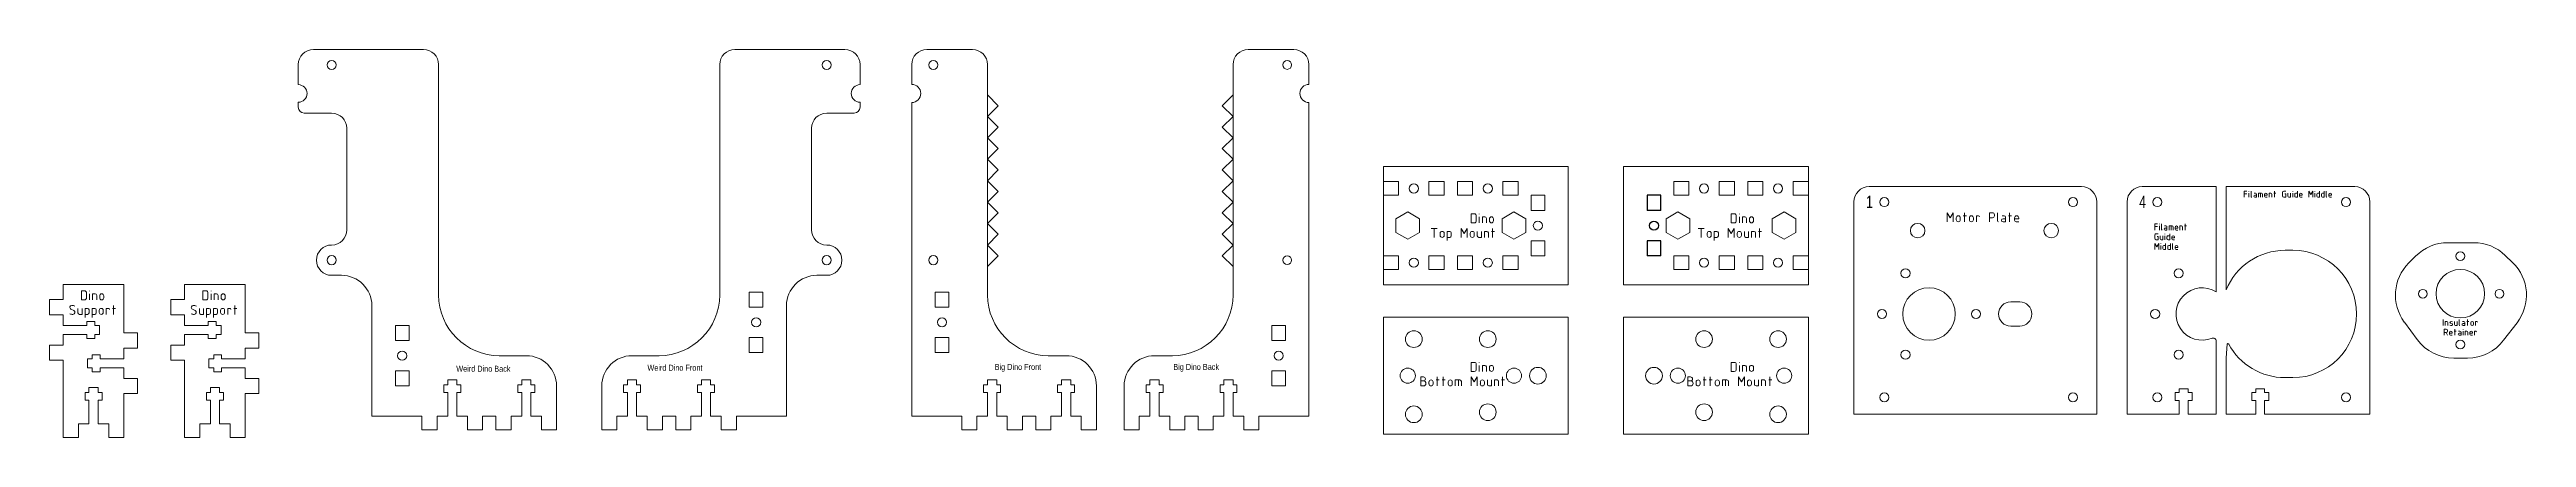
# Model space of a CAD drawing. Header units: millimetres. Extents: x 6 to 822, y 5 to 133.
import ezdxf

# ---------------------------------------------------------------- set-up
doc = ezdxf.new("R2010")
doc.units = ezdxf.units.MM
doc.layers.get('0').update_dxf_attribs({"linetype": 'CONTINUOUS', "lineweight": 25, "true_color": 0x000000})
for name, color, linetype, lineweight, true_color in [('CupCake Insulator Retainer', 7, 'CONTINUOUS', 0, 0x000000), ('CupCake Insulator Retainer Text', 1, 'CONTINUOUS', 0, 0xff0000), ('Dino Brackets', 7, 'CONTINUOUS', 0, 0x000000), ('Dino Etch', 1, 'CONTINUOUS', 0, 0xff0000), ('Dino Text', 1, 'CONTINUOUS', 0, 0xff0000), ('Filament Guide Middle', 7, 'CONTINUOUS', 0, 0x000000), ('Filament Guide Middle Text', 1, 'CONTINUOUS', 0, 0xff0000), ('Motor Plate', 7, 'CONTINUOUS', 0, 0x000000), ('Motor Plate Text', 1, 'CONTINUOUS', 0, 0xff0000)]:
    doc.layers.add(name, color=color, linetype=linetype, lineweight=lineweight, true_color=true_color)
doc.styles.get("Standard").update_dxf_attribs({"font": 'txt', "width": 0.75})

# ---------------------------------------------------------------- blocks, each defined once
blk = doc.blocks.new('tbits')
at = {"lineweight": 0}
for p, q in [((-2.8, 10.4), (-2.8, 7.8)), ((-1.5, 10.4), (-1.5, 12)), ((1.5, 12), (1.5, 10.4)), ((2.8, 7.8), (2.8, 10.4)), ((-10, -4.5), (-10, 0)), ((-5, 0), (-5, -4.5)), ((-1.5, 0), (-5, 0)), ((-1.5, 0), (-1.5, 7.8)), ((1.5, 7.8), (1.5, 0)), ((1.5, 0), (5, 0)), ((5, 0), (5, -4.5)), ((10, 0), (10, -4.5)), ((-10, -4.5), (-5, -4.5)), ((5, -4.5), (10, -4.5))]:
    blk.add_line(p, q, dxfattribs=at)
at = {"layer": 'Dino Brackets'}
for p, q in [((-1.5, 10.4), (-2.8, 10.4)), ((2.8, 10.4), (1.5, 10.4)), ((-2.8, 7.8), (-1.5, 7.8)), ((1.5, 7.8), (2.8, 7.8))]:
    blk.add_line(p, q, dxfattribs=at)
at = {"layer": 'Dino Brackets', "lineweight": 0}
blk.add_line((-1.5, 12), (1.5, 12), dxfattribs=at)
blk = doc.blocks.new('slots')
for p, q in [((-10, -2.25), (-10, 2.25)), ((-5, 2.25), (-10, 2.25)), ((-5, -2.25), (-5, 2.25)), ((10, 2.25), (5, 2.25)), ((5, -2.25), (5, 2.25)), ((10, -2.25), (10, 2.25)), ((-10, -2.25), (-5, -2.25)), ((5, -2.25), (10, -2.25))]:
    blk.add_line(p, q)
blk.add_circle((0, 0), 1.5)
blk = doc.blocks.new('M5_c-1')
at = {"layer": 'Dino Brackets'}
for p, q in [((0, 4.5), (-3.9, 2.25)), ((-3.9, 2.25), (-3.9, -2.25)), ((0, 4.5), (3.9, 2.25)), ((3.9, 2.25), (3.9, -2.25)), ((-3.9, -2.25), (0, -4.5)), ((3.9, -2.25), (0, -4.5))]:
    blk.add_line(p, q, dxfattribs=at)

msp = doc.modelspace()

# ---------------------------------------------------------------- linework, layer by layer
at = {"layer": 'CupCake Insulator Retainer'}
for p, q in [((795.7, 69.02), (804.2, 69.02)), ((782.8, 62.33), (785.08, 64.62)), ((814.6, 64.83), (816.99, 62.53)), ((785.6, 37.06), (781.35, 42.82)), ((818.48, 42.58), (814.06, 36.83)), ((797.67, 30.97), (802.17, 30.97))]:
    msp.add_line(p, q, dxfattribs=at)
for centre, radius in [((799.8, 64.57), 1.45), ((799.8, 52.18), 8), ((787.43, 52.18), 1.45), ((812.68, 52.18), 1.45), ((799.8, 35.42), 1.45)]:
    msp.add_circle(centre, radius, dxfattribs=at)
for centre, start, end in [((795.7, 54.02), 90, 135.05782), ((804.2, 54.02), 46.07665, 90), ((793.41, 51.73), 135.05782, 216.45721), ((806.59, 51.72), 322.45208, 46.07665), ((797.67, 45.97), 216.45721, 270), ((802.17, 45.97), 270, 322.45208)]:
    msp.add_arc(centre, 15, start, end, dxfattribs=at)
at = {"layer": 'CupCake Insulator Retainer Text'}
for p, q in [((794.13, 43.67), (794.13, 41.67)), ((794.8, 41.67), (794.8, 43.01)), ((794.8, 43.01), (795.36, 43.01)), ((795.69, 42.67), (795.69, 41.67)), ((796.54, 42.44), (797.06, 42.22)), ((797.91, 43.01), (797.91, 42.01)), ((798.25, 41.67), (798.8, 41.67)), ((798.8, 41.67), (798.8, 43.01)), ((799.47, 43.67), (799.47, 41.9)), ((800.47, 43.01), (800.91, 43.01)), ((800.69, 42.34), (801.25, 42.34)), ((801.25, 41.67), (800.69, 41.67)), ((801.25, 42.67), (801.25, 41.67)), ((801.91, 43.01), (802.58, 43.01)), ((802.13, 43.67), (802.13, 41.67)), ((803.25, 42.56), (803.25, 42.12)), ((804.13, 42.12), (804.13, 42.56)), ((804.8, 41.67), (804.8, 43.01)), ((804.8, 43.01), (805.25, 43.01)), ((794.47, 38.47), (794.47, 40.47)), ((794.47, 40.47), (795.13, 40.47)), ((795.13, 39.36), (794.47, 39.36)), ((795.13, 39.36), (795.58, 38.47)), ((795.58, 40.03), (795.58, 39.81)), ((796.25, 39.36), (796.25, 38.81)), ((796.25, 39.14), (797.13, 39.14)), ((796.58, 38.47), (797.13, 38.47)), ((797.13, 39.14), (797.13, 39.36)), ((797.8, 39.81), (798.47, 39.81)), ((798.02, 40.47), (798.02, 38.47)), ((799.25, 39.81), (799.69, 39.81)), ((799.47, 39.14), (800.02, 39.14)), ((800.02, 38.47), (799.47, 38.47)), ((800.02, 39.47), (800.02, 38.47)), ((800.69, 40.36), (800.69, 40.47)), ((800.69, 38.47), (800.69, 39.81)), ((801.36, 38.47), (801.36, 39.81)), ((801.36, 39.81), (801.91, 39.81)), ((802.25, 39.47), (802.25, 38.47)), ((802.91, 39.36), (802.91, 38.81)), ((802.91, 39.14), (803.8, 39.14)), ((803.25, 38.47), (803.8, 38.47)), ((803.8, 39.14), (803.8, 39.36)), ((804.47, 38.47), (804.47, 39.81)), ((804.47, 39.81), (804.91, 39.81))]:
    msp.add_line(p, q, dxfattribs=at)
for centre, radius, start, end in [((795.36, 42.67), 0.333, 360, 90), ((796.76, 42.58), 0.902, 243.1, 288.3), ((796.64, 42.68), 0.267, 108.3, 247.8), ((796.84, 42.08), 0.902, 63.1, 108.3), ((796.96, 41.97), 0.267, 288.3, 67.79), ((798.25, 42.01), 0.333, 180, 270), ((799.69, 41.9), 0.222, 180, 270), ((800.69, 42.01), 0.333, 90, 270), ((800.91, 42.67), 0.333, 360, 90), ((803.69, 42.56), 0.444, 360, 180), ((803.69, 42.12), 0.444, 180, 360), ((805.25, 42.79), 0.222, 360, 90), ((795.13, 40.03), 0.444, 360, 90), ((795.13, 39.81), 0.444, 270, 360), ((796.69, 39.36), 0.444, 360, 180), ((796.58, 38.81), 0.333, 180, 270), ((799.47, 38.81), 0.333, 90, 270), ((799.69, 39.47), 0.333, 360, 90), ((801.91, 39.47), 0.333, 360, 90), ((803.36, 39.36), 0.444, 360, 180), ((803.25, 38.81), 0.333, 180, 270), ((804.91, 39.59), 0.222, 360, 90)]:
    msp.add_arc(centre, radius, start, end, dxfattribs=at)
at = {"layer": 'Dino Brackets'}
for p, q in [((128.69, 132.75), (92.44, 132.75)), ((231.31, 132.75), (267.56, 132.75)), ((294.56, 132.75), (309.56, 132.75)), ((415.44, 132.75), (400.44, 132.75)), ((87.44, 121.15), (87.44, 127.75)), ((133.69, 51.75), (133.69, 127.75)), ((226.31, 51.75), (226.31, 127.75)), ((272.56, 121.15), (272.56, 127.75)), ((289.56, 127.75), (289.56, 121.25)), ((314.56, 127.75), (314.56, 117.75)), ((395.44, 127.75), (395.44, 117.75)), ((420.44, 127.75), (420.44, 121.25)), ((87.44, 113.75), (87.44, 115.35)), ((272.56, 113.75), (272.56, 115.35)), ((289.56, 115.25), (289.56, 11.75)), ((314.56, 117.75), (318.1, 114.21)), ((395.44, 117.75), (391.9, 114.21)), ((420.44, 115.25), (420.44, 11.75)), ((98.44, 111.75), (89.44, 111.75)), ((103.44, 73.25), (103.44, 106.75)), ((256.56, 73.25), (256.56, 106.75)), ((261.56, 111.75), (270.56, 111.75)), ((318.1, 114.21), (314.56, 110.68)), ((314.56, 110.68), (318.1, 107.14)), ((318.1, 107.14), (314.56, 103.61)), ((391.9, 114.21), (395.44, 110.68)), ((395.44, 110.68), (391.9, 107.14)), ((391.9, 107.14), (395.44, 103.61)), ((314.56, 103.61), (318.1, 100.07)), ((318.1, 100.07), (314.56, 96.54)), ((395.44, 103.61), (391.9, 100.07)), ((391.9, 100.07), (395.44, 96.54)), ((314.56, 96.54), (318.1, 93)), ((318.1, 93), (314.56, 89.47)), ((395.44, 96.54), (391.9, 93)), ((391.9, 93), (395.44, 89.47)), ((505.87, 94.15), (445, 94.15)), ((445, 94.15), (445, 55.15)), ((505.87, 94.15), (505.87, 55.15)), ((524.12, 94.15), (524.12, 55.15)), ((524.12, 94.15), (585, 94.15)), ((585, 94.15), (585, 55.15)), ((314.56, 89.47), (318.1, 85.93)), ((318.1, 85.93), (314.56, 82.39)), ((314.56, 82.39), (318.1, 78.86)), ((395.44, 89.47), (391.9, 85.93)), ((391.9, 85.93), (395.44, 82.39)), ((395.44, 82.39), (391.9, 78.86)), ((318.1, 78.86), (314.56, 75.32)), ((314.56, 75.32), (318.1, 71.79)), ((391.9, 78.86), (395.44, 75.32)), ((395.44, 75.32), (391.9, 71.79)), ((98.44, 68.25), (98.44, 68.25)), ((261.56, 68.25), (261.56, 68.25)), ((318.1, 71.79), (314.56, 68.25)), ((314.56, 68.25), (318.1, 64.72)), ((391.9, 71.79), (395.44, 68.25)), ((395.44, 68.25), (391.9, 64.72)), ((98.44, 58.25), (101.69, 58.25)), ((261.56, 58.25), (258.31, 58.25)), ((318.1, 64.72), (314.56, 61.18)), ((314.56, 61.18), (314.56, 51.75)), ((391.9, 64.72), (395.44, 61.18)), ((395.44, 61.18), (395.44, 51.75)), ((10, 50.25), (10, 55.25)), ((10, 55.25), (30, 55.25)), ((30, 55.25), (30, 39.25)), ((50, 50.25), (50, 55.25)), ((50, 55.25), (70, 55.25)), ((70, 55.25), (70, 39.25)), ((505.87, 55.15), (445, 55.15)), ((524.12, 55.15), (585, 55.15)), ((111.69, 48.25), (111.69, 11.75)), ((248.31, 48.25), (248.31, 11.75)), ((505.87, 44.45), (445, 44.45)), ((445, 44.45), (445, 5.85)), ((505.87, 44.45), (505.87, 5.85)), ((524.12, 44.45), (524.12, 5.85)), ((524.12, 44.45), (585, 44.45)), ((585, 44.45), (585, 5.85)), ((10, 9.25), (10, 30.25)), ((50, 9.25), (50, 30.25)), ((153.69, 31.75), (162.56, 31.75)), ((206.31, 31.75), (197.44, 31.75)), ((334.56, 31.75), (340.44, 31.75)), ((375.44, 31.75), (369.56, 31.75)), ((30, 19.25), (30, 9.25)), ((70, 19.25), (70, 9.25)), ((172.56, 21.75), (172.56, 11.75)), ((187.44, 21.75), (187.44, 11.75)), ((350.44, 21.75), (350.44, 11.75)), ((359.56, 21.75), (359.56, 11.75)), ((111.69, 11.75), (128.19, 11.75)), ((148.19, 11.75), (152.56, 11.75)), ((211.81, 11.75), (207.44, 11.75)), ((248.31, 11.75), (231.81, 11.75)), ((289.56, 11.75), (306.06, 11.75)), ((326.06, 11.75), (330.44, 11.75)), ((383.94, 11.75), (379.56, 11.75)), ((420.44, 11.75), (403.94, 11.75)), ((505.87, 5.85), (445, 5.85)), ((524.12, 5.85), (585, 5.85))]:
    msp.add_line(p, q, dxfattribs=at)
for centre, radius in [((98.44, 127.65), 1.5), ((261.56, 127.65), 1.5), ((296.71, 127.65), 1.5), ((413.29, 127.65), 1.45), ((98.44, 63.25), 1.5), ((261.56, 63.25), 1.5), ((296.71, 63.25), 1.5), ((413.29, 63.25), 1.45), ((455, 37.2), 2.75), ((479.38, 37.2), 2.75), ((550.62, 37.2), 2.75), ((575, 37.2), 2.75), ((453, 25.15), 2.5), ((488, 25.15), 2.5), ((495.87, 25.15), 2.75), ((534.13, 25.15), 2.75), ((542, 25.15), 2.5), ((577, 25.15), 2.5), ((455, 12.4), 2.75), ((479.37, 13.1), 2.75), ((550.63, 13.1), 2.75), ((575, 12.4), 2.75)]:
    msp.add_circle(centre, radius, dxfattribs=at)
for centre, radius, start, end in [((92.44, 127.75), 5, 90, 180), ((128.69, 127.75), 5, 360, 90), ((231.31, 127.75), 5, 90, 180), ((267.56, 127.75), 5, 0, 90), ((294.56, 127.75), 5, 90, 180), ((309.56, 127.75), 5, 0, 90), ((400.44, 127.75), 5, 90, 180), ((415.44, 127.75), 5, 360, 90), ((87.44, 118.25), 2.9, 270, 90), ((272.56, 118.25), 2.9, 90, 270), ((289.56, 118.25), 3, 270, 90), ((420.44, 118.25), 3, 90, 270), ((89.44, 113.75), 2, 180, 270), ((98.44, 106.75), 5, 360, 90), ((261.56, 106.75), 5, 90, 180), ((270.56, 113.75), 2, 270, 0), ((98.44, 63.25), 5, 90, 270), ((98.44, 73.25), 5, 270, 360), ((261.56, 73.25), 5, 180, 270), ((261.56, 63.25), 5, 270, 90), ((101.69, 48.25), 10, 360, 90), ((258.31, 48.25), 10, 90, 180), ((153.69, 51.75), 20, 180, 270), ((206.31, 51.75), 20, 270, 0), ((334.56, 51.75), 20, 180, 270), ((375.44, 51.75), 20, 270, 0), ((162.56, 21.75), 10, 360, 90), ((197.44, 21.75), 10, 90, 180), ((340.44, 21.75), 10, 0, 90), ((369.56, 21.75), 10, 90, 180), ((453, 25.15), 2.5, 270, 90), ((577, 25.15), 2.5, 90, 270)]:
    msp.add_arc(centre, radius, start, end, dxfattribs=at)
at = {"layer": 'Dino Etch'}
for p, q in [((314.56, 117.75), (314.56, 61.18)), ((395.44, 117.75), (395.44, 61.18))]:
    msp.add_line(p, q, dxfattribs=at)
at = {"layer": 'Dino Text'}
for p, q in [((460.67, 73.75), (462.67, 73.75)), ((461.67, 73.75), (461.67, 70.75)), ((470.58, 70.75), (470.58, 73.75)), ((470.58, 73.75), (471.58, 72.08)), ((471.58, 72.08), (472.58, 73.75)), ((472.58, 73.75), (472.58, 70.75)), ((474.92, 78.55), (473.92, 78.55)), ((473.92, 78.55), (473.92, 75.55)), ((473.92, 75.55), (474.92, 75.55)), ((475.58, 76.22), (475.58, 77.88)), ((476.58, 78.38), (476.58, 78.55)), ((476.58, 75.55), (476.58, 77.55)), ((477.58, 75.55), (477.58, 77.55)), ((477.58, 77.55), (478.42, 77.55)), ((478.92, 77.05), (478.92, 75.55)), ((479.92, 76.88), (479.92, 76.22)), ((480.92, 73.75), (480.92, 70.75)), ((481.25, 76.22), (481.25, 76.88)), ((548.67, 73.75), (550.67, 73.75)), ((549.67, 73.75), (549.67, 70.75)), ((558.58, 70.75), (558.58, 73.75)), ((558.58, 73.75), (559.58, 72.08)), ((560.58, 78.55), (559.58, 78.55)), ((559.58, 78.55), (559.58, 75.55)), ((559.58, 75.55), (560.58, 75.55)), ((559.58, 72.08), (560.58, 73.75)), ((560.58, 73.75), (560.58, 70.75)), ((561.25, 76.22), (561.25, 77.88)), ((562.25, 78.38), (562.25, 78.55)), ((562.25, 75.55), (562.25, 77.55)), ((563.25, 75.55), (563.25, 77.55)), ((563.25, 77.55), (564.08, 77.55)), ((564.58, 77.05), (564.58, 75.55)), ((565.58, 76.88), (565.58, 76.22)), ((566.92, 76.22), (566.92, 76.88)), ((568.92, 73.75), (568.92, 70.75)), ((463.67, 72.08), (463.67, 71.42)), ((465, 71.42), (465, 72.08)), ((466.83, 72.75), (466, 72.75)), ((466, 72.75), (466, 69.75)), ((466, 70.75), (466.83, 70.75)), ((467.33, 71.25), (467.33, 72.25)), ((473.58, 72.08), (473.58, 71.42)), ((474.92, 71.42), (474.92, 72.08)), ((475.92, 72.75), (475.92, 71.25)), ((476.42, 70.75), (477.25, 70.75)), ((477.25, 70.75), (477.25, 72.75)), ((478.25, 70.75), (478.25, 72.75)), ((478.25, 72.75), (479.08, 72.75)), ((479.58, 72.25), (479.58, 70.75)), ((480.58, 72.75), (481.58, 72.75)), ((551.67, 72.08), (551.67, 71.42)), ((553, 71.42), (553, 72.08)), ((554.83, 72.75), (554, 72.75)), ((554, 72.75), (554, 69.75)), ((554, 70.75), (554.83, 70.75)), ((555.33, 71.25), (555.33, 72.25)), ((561.58, 72.08), (561.58, 71.42)), ((562.92, 71.42), (562.92, 72.08)), ((563.92, 72.75), (563.92, 71.25)), ((564.42, 70.75), (565.25, 70.75)), ((565.25, 70.75), (565.25, 72.75)), ((566.25, 70.75), (566.25, 72.75)), ((566.25, 72.75), (567.08, 72.75)), ((567.58, 72.25), (567.58, 70.75)), ((568.58, 72.75), (569.58, 72.75)), ((17.03, 53.15), (16.03, 53.15)), ((16.03, 53.15), (16.03, 50.15)), ((16.03, 50.15), (17.03, 50.15)), ((17.7, 50.82), (17.7, 52.48)), ((18.7, 52.98), (18.7, 53.15)), ((18.7, 50.15), (18.7, 52.15)), ((19.7, 50.15), (19.7, 52.15)), ((19.7, 52.15), (20.53, 52.15)), ((21.03, 51.65), (21.03, 50.15)), ((22.03, 51.48), (22.03, 50.82)), ((23.37, 50.82), (23.37, 51.48)), ((57.03, 53.15), (56.03, 53.15)), ((56.03, 53.15), (56.03, 50.15)), ((56.03, 50.15), (57.03, 50.15)), ((57.7, 50.82), (57.7, 52.48)), ((58.7, 52.98), (58.7, 53.15)), ((58.7, 50.15), (58.7, 52.15)), ((59.7, 50.15), (59.7, 52.15)), ((59.7, 52.15), (60.53, 52.15)), ((61.03, 51.65), (61.03, 50.15)), ((62.03, 51.48), (62.03, 50.82)), ((63.37, 50.82), (63.37, 51.48)), ((12.56, 47.09), (13.5, 46.61)), ((14.87, 47.35), (14.87, 45.85)), ((15.37, 45.35), (16.2, 45.35)), ((16.2, 45.35), (16.2, 47.35)), ((18.03, 47.35), (17.2, 47.35)), ((17.2, 47.35), (17.2, 44.35)), ((17.2, 45.35), (18.03, 45.35)), ((18.53, 45.85), (18.53, 46.85)), ((20.37, 47.35), (19.53, 47.35)), ((19.53, 47.35), (19.53, 44.35)), ((19.53, 45.35), (20.37, 45.35)), ((20.87, 45.85), (20.87, 46.85)), ((21.87, 46.68), (21.87, 46.02)), ((23.2, 46.02), (23.2, 46.68)), ((24.2, 45.35), (24.2, 47.35)), ((24.2, 47.35), (24.87, 47.35)), ((26.2, 47.35), (27.2, 47.35)), ((26.53, 48.35), (26.53, 45.35)), ((52.56, 47.09), (53.5, 46.61)), ((54.87, 47.35), (54.87, 45.85)), ((55.37, 45.35), (56.2, 45.35)), ((56.2, 45.35), (56.2, 47.35)), ((58.03, 47.35), (57.2, 47.35)), ((57.2, 47.35), (57.2, 44.35)), ((57.2, 45.35), (58.03, 45.35)), ((58.53, 45.85), (58.53, 46.85)), ((60.37, 47.35), (59.53, 47.35)), ((59.53, 47.35), (59.53, 44.35)), ((59.53, 45.35), (60.37, 45.35)), ((60.87, 45.85), (60.87, 46.85)), ((61.87, 46.68), (61.87, 46.02)), ((63.2, 46.02), (63.2, 46.68)), ((64.2, 45.35), (64.2, 47.35)), ((64.2, 47.35), (64.87, 47.35)), ((66.2, 47.35), (67.2, 47.35)), ((66.53, 48.35), (66.53, 45.35)), ((457.33, 21.75), (457.33, 24.75)), ((457.33, 24.75), (458.17, 24.75)), ((462.67, 24.75), (462.67, 21.75)), ((464.67, 24.75), (464.67, 21.75)), ((474.92, 29.55), (473.92, 29.55)), ((473.92, 29.55), (473.92, 26.55)), ((473.92, 26.55), (474.92, 26.55)), ((473.92, 21.75), (473.92, 24.75)), ((473.92, 24.75), (474.92, 23.08)), ((474.92, 23.08), (475.92, 24.75)), ((475.58, 27.22), (475.58, 28.88)), ((475.92, 24.75), (475.92, 21.75)), ((476.58, 29.38), (476.58, 29.55)), ((476.58, 26.55), (476.58, 28.55)), ((477.58, 26.55), (477.58, 28.55)), ((477.58, 28.55), (478.42, 28.55)), ((478.92, 28.05), (478.92, 26.55)), ((479.92, 27.88), (479.92, 27.22)), ((481.25, 27.22), (481.25, 27.88)), ((484.25, 24.75), (484.25, 21.75)), ((545.33, 21.75), (545.33, 24.75)), ((545.33, 24.75), (546.17, 24.75)), ((550.67, 24.75), (550.67, 21.75)), ((552.67, 24.75), (552.67, 21.75)), ((560.58, 29.55), (559.58, 29.55)), ((559.58, 29.55), (559.58, 26.55)), ((559.58, 26.55), (560.58, 26.55)), ((561.25, 27.22), (561.25, 28.88)), ((561.92, 21.75), (561.92, 24.75)), ((561.92, 24.75), (562.92, 23.08)), ((562.25, 29.38), (562.25, 29.55)), ((562.25, 26.55), (562.25, 28.55)), ((562.92, 23.08), (563.92, 24.75)), ((563.25, 26.55), (563.25, 28.55)), ((563.25, 28.55), (564.08, 28.55)), ((563.92, 24.75), (563.92, 21.75)), ((564.58, 28.05), (564.58, 26.55)), ((565.58, 27.88), (565.58, 27.22)), ((566.92, 27.22), (566.92, 27.88)), ((572.25, 24.75), (572.25, 21.75)), ((457.33, 23.42), (458.2, 23.42)), ((458.2, 21.75), (457.33, 21.75)), ((459, 22.62), (459, 22.55)), ((460, 23.08), (460, 22.42)), ((461.33, 22.42), (461.33, 23.08)), ((462.33, 23.75), (463.33, 23.75)), ((464.33, 23.75), (465.33, 23.75)), ((466.33, 23.08), (466.33, 22.42)), ((467.67, 22.42), (467.67, 23.08)), ((468.67, 21.75), (468.67, 23.75)), ((468.67, 23.75), (470.17, 23.75)), ((469.67, 23.75), (469.67, 21.75)), ((470.67, 23.25), (470.67, 21.75)), ((476.92, 23.08), (476.92, 22.42)), ((478.25, 22.42), (478.25, 23.08)), ((479.25, 23.75), (479.25, 22.25)), ((479.75, 21.75), (480.58, 21.75)), ((480.58, 21.75), (480.58, 23.75)), ((481.58, 21.75), (481.58, 23.75)), ((481.58, 23.75), (482.42, 23.75)), ((482.92, 23.25), (482.92, 21.75)), ((483.92, 23.75), (484.92, 23.75)), ((545.33, 23.42), (546.2, 23.42)), ((546.2, 21.75), (545.33, 21.75)), ((547, 22.62), (547, 22.55)), ((548, 23.08), (548, 22.42)), ((549.33, 22.42), (549.33, 23.08)), ((550.33, 23.75), (551.33, 23.75)), ((552.33, 23.75), (553.33, 23.75)), ((554.33, 23.08), (554.33, 22.42)), ((555.67, 22.42), (555.67, 23.08)), ((556.67, 21.75), (556.67, 23.75)), ((556.67, 23.75), (558.17, 23.75)), ((557.67, 23.75), (557.67, 21.75)), ((558.67, 23.25), (558.67, 21.75)), ((564.92, 23.08), (564.92, 22.42)), ((566.25, 22.42), (566.25, 23.08)), ((567.25, 23.75), (567.25, 22.25)), ((567.75, 21.75), (568.58, 21.75)), ((568.58, 21.75), (568.58, 23.75)), ((569.58, 21.75), (569.58, 23.75)), ((569.58, 23.75), (570.42, 23.75)), ((570.92, 23.25), (570.92, 21.75)), ((571.92, 23.75), (572.92, 23.75))]:
    msp.add_line(p, q, dxfattribs=at)
for centre, radius, start, end in [((474.92, 77.88), 0.667, 0, 90), ((474.92, 76.22), 0.667, 270, 0), ((478.42, 77.05), 0.5, 0, 90), ((480.58, 76.88), 0.667, 0, 180), ((480.58, 76.22), 0.667, 180, 0), ((560.58, 77.88), 0.667, 0, 90), ((560.58, 76.22), 0.667, 270, 0), ((564.08, 77.05), 0.5, 0, 90), ((566.25, 76.88), 0.667, 0, 180), ((566.25, 76.22), 0.667, 180, 0), ((464.33, 72.08), 0.667, 0, 180), ((464.33, 71.42), 0.667, 180, 0), ((466.83, 72.25), 0.5, 0, 90), ((466.83, 71.25), 0.5, 270, 0), ((474.25, 72.08), 0.667, 0, 180), ((474.25, 71.42), 0.667, 180, 0), ((476.42, 71.25), 0.5, 180, 270), ((479.08, 72.25), 0.5, 0, 90), ((552.33, 72.08), 0.667, 0, 180), ((552.33, 71.42), 0.667, 180, 0), ((554.83, 72.25), 0.5, 0, 90), ((554.83, 71.25), 0.5, 270, 0), ((562.25, 72.08), 0.667, 0, 180), ((562.25, 71.42), 0.667, 180, 0), ((564.42, 71.25), 0.5, 180, 270), ((567.08, 72.25), 0.5, 0, 90), ((17.03, 52.48), 0.667, 0, 90), ((17.03, 50.82), 0.667, 270, 0), ((20.53, 51.65), 0.5, 0, 90), ((22.7, 51.48), 0.667, 0, 180), ((22.7, 50.82), 0.667, 180, 0), ((57.03, 52.48), 0.667, 0, 90), ((57.03, 50.82), 0.667, 270, 0), ((60.53, 51.65), 0.5, 0, 90), ((62.7, 51.48), 0.667, 0, 180), ((62.7, 50.82), 0.667, 180, 0), ((12.87, 47.68), 0.667, 90, 243), ((13.2, 47.56), 2.21, 243.1, 270), ((12.87, 46.14), 2.21, 63.07, 90), ((13.2, 46.02), 0.667, 270, 62.98), ((15.37, 45.85), 0.5, 180, 270), ((18.03, 46.85), 0.5, 0, 90), ((18.03, 45.85), 0.5, 270, 0), ((20.37, 46.85), 0.5, 0, 90), ((20.37, 45.85), 0.5, 270, 0), ((22.53, 46.68), 0.667, 0, 180), ((22.53, 46.02), 0.667, 180, 0), ((24.87, 47.02), 0.333, 0, 90), ((52.87, 47.68), 0.667, 90, 243), ((53.2, 47.56), 2.21, 243.1, 270), ((52.87, 46.14), 2.21, 63.07, 90), ((53.2, 46.02), 0.667, 270, 62.98), ((55.37, 45.85), 0.5, 180, 270), ((58.03, 46.85), 0.5, 0, 90), ((58.03, 45.85), 0.5, 270, 0), ((60.37, 46.85), 0.5, 0, 90), ((60.37, 45.85), 0.5, 270, 0), ((62.53, 46.68), 0.667, 0, 180), ((62.53, 46.02), 0.667, 180, 0), ((64.87, 47.02), 0.333, 0, 90), ((458.17, 24.08), 0.667, 270, 90), ((474.92, 28.88), 0.667, 0, 90), ((474.92, 27.22), 0.667, 270, 0), ((478.42, 28.05), 0.5, 0, 90), ((480.58, 27.88), 0.667, 0, 180), ((480.58, 27.22), 0.667, 180, 0), ((546.17, 24.08), 0.667, 270, 90), ((560.58, 28.88), 0.667, 0, 90), ((560.58, 27.22), 0.667, 270, 0), ((564.08, 28.05), 0.5, 0, 90), ((566.25, 27.88), 0.667, 0, 180), ((566.25, 27.22), 0.667, 180, 0), ((458.2, 22.62), 0.8, 0, 90), ((458.2, 22.55), 0.8, 270, 0), ((460.67, 23.08), 0.667, 0, 180), ((460.67, 22.42), 0.667, 180, 0), ((467, 23.08), 0.667, 0, 180), ((467, 22.42), 0.667, 180, 0), ((470.17, 23.25), 0.5, 0, 90), ((477.58, 23.08), 0.667, 0, 180), ((477.58, 22.42), 0.667, 180, 0), ((479.75, 22.25), 0.5, 180, 270), ((482.42, 23.25), 0.5, 0, 90), ((546.2, 22.62), 0.8, 0, 90), ((546.2, 22.55), 0.8, 270, 0), ((548.67, 23.08), 0.667, 0, 180), ((548.67, 22.42), 0.667, 180, 0), ((555, 23.08), 0.667, 0, 180), ((555, 22.42), 0.667, 180, 0), ((558.17, 23.25), 0.5, 0, 90), ((565.58, 23.08), 0.667, 0, 180), ((565.58, 22.42), 0.667, 180, 0), ((567.75, 22.25), 0.5, 180, 270), ((570.42, 23.25), 0.5, 0, 90)]:
    msp.add_arc(centre, radius, start, end, dxfattribs=at)
at = {"layer": 'Filament Guide Middle'}
for p, q in [((690, 12.5), (690, 82.5)), ((695, 87.5), (719.38, 87.5)), ((719.38, 87.5), (719.38, 52.81)), ((722.62, 87.5), (765, 87.5)), ((722.62, 87.5), (722.62, 53.42)), ((770, 82.5), (770, 12.5)), ((742.08, 66.5), (744.62, 66.5)), ((719.38, 36.56), (719.38, 12.5)), ((722.62, 31.03), (723.02, 35.49)), ((722.62, 31.03), (722.62, 12.5)), ((742, 24.5), (744.62, 24.5)), ((705.82, 19.65), (707.17, 19.65)), ((705.82, 19.65), (705.82, 17)), ((705.82, 17), (707.17, 17)), ((707.17, 19.65), (707.17, 20.85)), ((707.17, 17), (707.17, 12.5)), ((707.17, 20.85), (710.08, 20.85)), ((710.08, 20.85), (710.08, 19.65)), ((710.08, 19.65), (711.42, 19.65)), ((710.08, 17), (710.08, 12.5)), ((710.08, 17), (711.42, 17)), ((711.42, 19.65), (711.42, 17)), ((731.08, 19.6), (731.08, 17)), ((732.42, 19.6), (731.08, 19.6)), ((731.08, 17), (732.42, 17)), ((732.42, 20.8), (735.32, 20.8)), ((732.42, 20.8), (732.42, 19.6)), ((732.42, 17), (732.42, 12.5)), ((735.32, 17), (735.32, 12.5)), ((735.32, 17), (736.67, 17)), ((735.32, 20.8), (735.32, 19.6)), ((735.32, 19.6), (736.67, 19.6)), ((736.67, 19.6), (736.67, 17)), ((707.17, 12.5), (690, 12.5)), ((710.08, 12.5), (719.38, 12.5)), ((722.62, 12.5), (732.42, 12.5)), ((735.32, 12.5), (770, 12.5))]:
    msp.add_line(p, q, dxfattribs=at)
for centre in [(700, 82.4), (762.15, 82.4), (707, 58.92), (699.25, 45.5), (707, 32.08), (700, 18), (762.15, 18)]:
    msp.add_circle(centre, 1.5, dxfattribs=at)
for centre, radius, start, end in [((695, 82.5), 5, 90, 180), ((765, 82.5), 5, 0, 90), ((742.08, 45.5), 21, 90, 157.84856), ((744.62, 45.5), 21, 270, 90), ((714.75, 45.5), 8.65, 57.67765, 292.06435), ((718.38, 36.56), 1, 0, 112.06435), ((723.26, 35.47), 0.25, 28.15776, 175), ((742, 45.5), 21, 208.15776, 270)]:
    msp.add_arc(centre, radius, start, end, dxfattribs=at)
at = {"layer": 'Filament Guide Middle Text'}
for p, q in [((729.5, 86), (728.61, 86)), ((728.61, 86), (728.61, 84)), ((728.61, 85.11), (729.5, 85.11)), ((730.17, 85.89), (730.17, 86)), ((730.17, 84), (730.17, 85.33)), ((730.83, 86), (730.83, 84.22)), ((731.83, 85.33), (732.28, 85.33)), ((732.06, 84.67), (732.61, 84.67)), ((732.61, 84), (732.06, 84)), ((732.61, 85), (732.61, 84)), ((733.28, 84), (733.28, 85.33)), ((733.28, 85.33), (734.28, 85.33)), ((733.94, 85.33), (733.94, 84)), ((734.61, 85), (734.61, 84)), ((735.28, 84.89), (735.28, 84.33)), ((735.28, 84.67), (736.17, 84.67)), ((735.61, 84), (736.17, 84)), ((736.17, 84.67), (736.17, 84.89)), ((736.83, 84), (736.83, 85.33)), ((736.83, 85.33), (737.39, 85.33)), ((737.72, 85), (737.72, 84)), ((738.39, 85.33), (739.06, 85.33)), ((738.61, 86), (738.61, 84)), ((741.22, 85.56), (741.22, 84.44)), ((742.33, 86), (741.67, 86)), ((741.67, 84), (742.33, 84)), ((742.33, 85.11), (742, 85.11)), ((742.33, 84), (742.33, 85.11)), ((743, 85.33), (743, 84.33)), ((743.33, 84), (743.89, 84)), ((743.89, 84), (743.89, 85.33)), ((744.56, 85.89), (744.56, 86)), ((744.56, 84), (744.56, 85.33)), ((745.22, 84.33), (745.22, 85)), ((745.56, 85.33), (746.11, 85.33)), ((746.11, 84), (745.56, 84)), ((746.11, 86), (746.11, 84)), ((746.78, 84.89), (746.78, 84.33)), ((746.78, 84.67), (747.67, 84.67)), ((747.11, 84), (747.67, 84)), ((747.67, 84.67), (747.67, 84.89)), ((749.83, 84), (749.83, 86)), ((749.83, 86), (750.5, 84.89)), ((750.5, 84.89), (751.17, 86)), ((751.17, 86), (751.17, 84)), ((751.83, 85.89), (751.83, 86)), ((751.83, 84), (751.83, 85.33)), ((752.5, 84.33), (752.5, 85)), ((752.83, 85.33), (753.39, 85.33)), ((753.39, 84), (752.83, 84)), ((753.39, 86), (753.39, 84)), ((754.06, 84.33), (754.06, 85)), ((754.39, 85.33), (754.94, 85.33)), ((754.94, 84), (754.39, 84)), ((754.94, 86), (754.94, 84)), ((755.61, 86), (755.61, 84.22)), ((756.5, 84.89), (756.5, 84.33)), ((756.5, 84.67), (757.39, 84.67)), ((756.83, 84), (757.39, 84)), ((757.39, 84.67), (757.39, 84.89)), ((700.04, 75.19), (699.15, 75.19)), ((699.15, 75.19), (699.15, 73.19)), ((699.15, 74.31), (700.04, 74.31)), ((700.71, 75.08), (700.71, 75.19)), ((700.71, 73.19), (700.71, 74.53)), ((701.38, 75.19), (701.38, 73.42)), ((702.38, 74.53), (702.82, 74.53)), ((702.6, 73.86), (703.15, 73.86)), ((703.15, 74.19), (703.15, 73.19)), ((703.82, 73.19), (703.82, 74.53)), ((703.82, 74.53), (704.82, 74.53)), ((704.49, 74.53), (704.49, 73.19)), ((705.15, 74.19), (705.15, 73.19)), ((705.82, 74.08), (705.82, 73.53)), ((705.82, 73.86), (706.71, 73.86)), ((706.71, 73.86), (706.71, 74.08)), ((707.38, 73.19), (707.38, 74.53)), ((707.38, 74.53), (707.93, 74.53)), ((708.27, 74.19), (708.27, 73.19)), ((708.93, 74.53), (709.6, 74.53)), ((709.15, 75.19), (709.15, 73.19)), ((699.15, 71.55), (699.15, 70.44)), ((699.15, 66.79), (699.15, 68.79)), ((699.15, 68.79), (699.82, 67.68)), ((700.27, 71.99), (699.6, 71.99)), ((699.6, 69.99), (700.27, 69.99)), ((699.82, 67.68), (700.49, 68.79)), ((700.27, 71.11), (699.93, 71.11)), ((700.27, 69.99), (700.27, 71.11)), ((700.49, 68.79), (700.49, 66.79)), ((700.93, 71.33), (700.93, 70.33)), ((701.15, 68.68), (701.15, 68.79)), ((701.15, 66.79), (701.15, 68.13)), ((701.27, 69.99), (701.82, 69.99)), ((701.82, 69.99), (701.82, 71.33)), ((701.82, 67.13), (701.82, 67.79)), ((702.15, 68.13), (702.71, 68.13)), ((702.71, 66.79), (702.15, 66.79)), ((702.49, 71.88), (702.49, 71.99)), ((702.49, 69.99), (702.49, 71.33)), ((703.15, 73.19), (702.6, 73.19)), ((702.71, 68.79), (702.71, 66.79)), ((703.15, 70.33), (703.15, 70.99)), ((703.38, 67.13), (703.38, 67.79)), ((703.49, 71.33), (704.04, 71.33)), ((704.04, 69.99), (703.49, 69.99)), ((703.71, 68.13), (704.27, 68.13)), ((704.27, 66.79), (703.71, 66.79)), ((704.04, 71.99), (704.04, 69.99)), ((704.27, 68.79), (704.27, 66.79)), ((704.71, 70.88), (704.71, 70.33)), ((704.71, 70.66), (705.6, 70.66)), ((704.93, 68.79), (704.93, 67.02)), ((705.04, 69.99), (705.6, 69.99)), ((705.6, 70.66), (705.6, 70.88)), ((705.82, 67.68), (705.82, 67.13)), ((705.82, 67.46), (706.71, 67.46)), ((706.15, 73.19), (706.71, 73.19)), ((706.15, 66.79), (706.71, 66.79)), ((706.71, 67.46), (706.71, 67.68))]:
    msp.add_line(p, q, dxfattribs=at)
for centre, radius, start, end in [((731.06, 84.22), 0.222, 180, 270), ((732.06, 84.33), 0.333, 90, 270), ((732.28, 85), 0.333, 0, 90), ((734.28, 85), 0.333, 0, 90), ((735.72, 84.89), 0.444, 0, 180), ((735.61, 84.33), 0.333, 180, 270), ((737.39, 85), 0.333, 0, 90), ((741.67, 85.56), 0.444, 90, 180), ((741.67, 84.44), 0.444, 180, 270), ((743.33, 84.33), 0.333, 180, 270), ((745.56, 85), 0.333, 90, 180), ((745.56, 84.33), 0.333, 180, 270), ((747.22, 84.89), 0.444, 0, 180), ((747.11, 84.33), 0.333, 180, 270), ((752.83, 85), 0.333, 90, 180), ((752.83, 84.33), 0.333, 180, 270), ((754.39, 85), 0.333, 90, 180), ((754.39, 84.33), 0.333, 180, 270), ((755.83, 84.22), 0.222, 180, 270), ((756.94, 84.89), 0.444, 0, 180), ((756.83, 84.33), 0.333, 180, 270), ((702.6, 73.53), 0.333, 90, 270), ((702.82, 74.19), 0.333, 0, 90), ((704.82, 74.19), 0.333, 0, 90), ((706.27, 74.08), 0.444, 0, 180), ((706.15, 73.53), 0.333, 180, 270), ((707.93, 74.19), 0.333, 0, 90), ((699.6, 71.55), 0.444, 90, 180), ((699.6, 70.44), 0.444, 180, 270), ((701.27, 70.33), 0.333, 180, 270), ((701.6, 73.42), 0.222, 180, 270), ((702.15, 67.79), 0.333, 90, 180), ((702.15, 67.13), 0.333, 180, 270), ((703.49, 70.99), 0.333, 90, 180), ((703.49, 70.33), 0.333, 180, 270), ((703.71, 67.79), 0.333, 90, 180), ((703.71, 67.13), 0.333, 180, 270), ((705.15, 70.88), 0.444, 0, 180), ((705.04, 70.33), 0.333, 180, 270), ((705.15, 67.02), 0.222, 180, 270), ((706.27, 67.68), 0.444, 0, 180), ((706.15, 67.13), 0.333, 180, 270)]:
    msp.add_arc(centre, radius, start, end, dxfattribs=at)
at = {"layer": 'Motor Plate'}
for p, q in [((600, 82.5), (600, 12.5)), ((605, 87.5), (675, 87.5)), ((680, 82.5), (680, 12.5)), ((651.68, 49.5), (654.62, 49.5)), ((654.62, 41.5), (651.68, 41.5)), ((600, 12.5), (680, 12.5))]:
    msp.add_line(p, q, dxfattribs=at)
for centre, radius in [((610, 82.4), 1.5), ((672.15, 82.4), 1.5), ((621, 73), 2.4), ((665, 73), 2.4), ((617, 58.92), 1.5), ((624.75, 45.5), 8.65), ((609.25, 45.5), 1.5), ((640.25, 45.5), 1.5), ((617, 32.08), 1.5), ((610, 18), 1.5), ((672.15, 18), 1.5)]:
    msp.add_circle(centre, radius, dxfattribs=at)
for centre, radius, start, end in [((605, 82.5), 5, 90, 180), ((675, 82.5), 5, 0, 90), ((651.68, 45.5), 4, 90, 270), ((654.62, 45.5), 4, 270, 90)]:
    msp.add_arc(centre, radius, start, end, dxfattribs=at)
at = {"layer": 'Motor Plate Text'}
for p, q in [((630.71, 75.9), (630.71, 78.9)), ((630.71, 78.9), (631.71, 77.23)), ((631.71, 77.23), (632.71, 78.9)), ((632.71, 78.9), (632.71, 75.9)), ((633.71, 77.23), (633.71, 76.57)), ((635.04, 76.57), (635.04, 77.23)), ((636.04, 77.9), (637.04, 77.9)), ((636.38, 78.9), (636.38, 75.9)), ((638.04, 77.23), (638.04, 76.57)), ((639.38, 76.57), (639.38, 77.23)), ((640.38, 75.9), (640.38, 77.9)), ((640.38, 77.9), (641.04, 77.9)), ((644.62, 75.9), (644.62, 78.9)), ((644.62, 78.9), (645.62, 78.9)), ((645.62, 77.23), (644.62, 77.23)), ((646.29, 78.23), (646.29, 77.9)), ((647.29, 78.9), (647.29, 76.23)), ((648.79, 77.9), (649.46, 77.9)), ((649.12, 76.9), (649.96, 76.9)), ((649.96, 75.9), (649.12, 75.9)), ((649.96, 77.4), (649.96, 75.9)), ((650.96, 77.9), (651.96, 77.9)), ((651.29, 78.9), (651.29, 75.9)), ((652.96, 77.23), (652.96, 76.4)), ((652.96, 76.9), (654.29, 76.9)), ((653.46, 75.9), (654.29, 75.9)), ((654.29, 76.9), (654.29, 77.23))]:
    msp.add_line(p, q, dxfattribs=at)
for centre, radius, start, end in [((634.38, 77.23), 0.667, 0, 180), ((634.38, 76.57), 0.667, 180, 0), ((638.71, 77.23), 0.667, 0, 180), ((638.71, 76.57), 0.667, 180, 0), ((641.04, 77.57), 0.333, 0, 90), ((645.62, 78.23), 0.667, 0, 90), ((645.62, 77.9), 0.667, 270, 0), ((647.62, 76.23), 0.333, 180, 270), ((649.12, 76.4), 0.5, 90, 270), ((649.46, 77.4), 0.5, 0, 90), ((653.62, 77.23), 0.667, 0, 180), ((653.46, 76.4), 0.5, 180, 270)]:
    msp.add_arc(centre, radius, start, end, dxfattribs=at)

# ---------------------------------------------------------------- block references
at = {"rotation": 90}
msp.add_blockref('slots', (534.13, 74.65), dxfattribs=at)
at = {"layer": 'Dino Brackets', "yscale": -1}
for name, p, rotation in [('slots', (455, 86.9), 180), ('slots', (479.38, 86.9), 180), ('slots', (495.87, 74.65), 89.99999999999999), ('slots', (455, 62.4), 180), ('slots', (479.37, 62.4), 180), ('tbits', (10, 40.25), 89.99999999999999), ('tbits', (50, 40.25), 89.99999999999999), ('slots', (238.31, 42.75), 89.99999999999999), ('slots', (410.44, 31.75), 89.99999999999999), ('tbits', (30, 29.25), 270), ('tbits', (70, 29.25), 270), ('tbits', (20, 9.25), 180), ('tbits', (60, 9.25), 180), ('tbits', (197.44, 11.75), 180), ('tbits', (221.81, 11.75), 180), ('tbits', (369.56, 11.75), 180), ('tbits', (393.94, 11.75), 180)]:
    msp.add_blockref(name, p, dxfattribs=dict(at, rotation=rotation))
at = {"layer": 'Dino Brackets'}
for name, p in [('slots', (550.62, 86.9)), ('slots', (575, 86.9)), ('M5_c-1', (453, 74.65)), ('M5_c-1', (488, 74.65)), ('M5_c-1', (542, 74.65)), ('M5_c-1', (577, 74.65)), ('slots', (550.63, 62.4)), ('slots', (575, 62.4)), ('tbits', (316.06, 11.75)), ('tbits', (340.44, 11.75))]:
    msp.add_blockref(name, p, dxfattribs=at)
for name, p, rotation in [('slots', (299.56, 42.75), 90), ('slots', (121.69, 31.75), 89.99999999999999), ('tbits', (138.19, 11.75), 360), ('tbits', (162.56, 11.75), 360)]:
    msp.add_blockref(name, p, dxfattribs=dict(at, rotation=rotation))

# ---------------------------------------------------------------- texts
at = {"layer": 'Dino Text', "char_height": 2, "width": 100, "attachment_point": 5}
for s, insert in [('Weird\\~Dino\\~Back', (148.44, 27.42)), ('Weird\\~Dino\\~Front', (211.56, 27.75)), ('Big\\~Dino\\~Front', (324.56, 27.75)), ('Big\\~Dino\\~Back', (383.29, 27.75))]:
    msp.add_mtext(s, dxfattribs=dict(at, insert=insert))
at = {"layer": 'Filament Guide Middle Text', "insert": (694, 84.5), "char_height": 4, "width": 100, "attachment_point": 1}
msp.add_mtext('4', dxfattribs=at)
at = {"layer": 'Motor Plate Text', "insert": (604, 84.5), "char_height": 4, "width": 100, "attachment_point": 1}
msp.add_mtext('1', dxfattribs=at)

doc.saveas('drawing.dxf')
